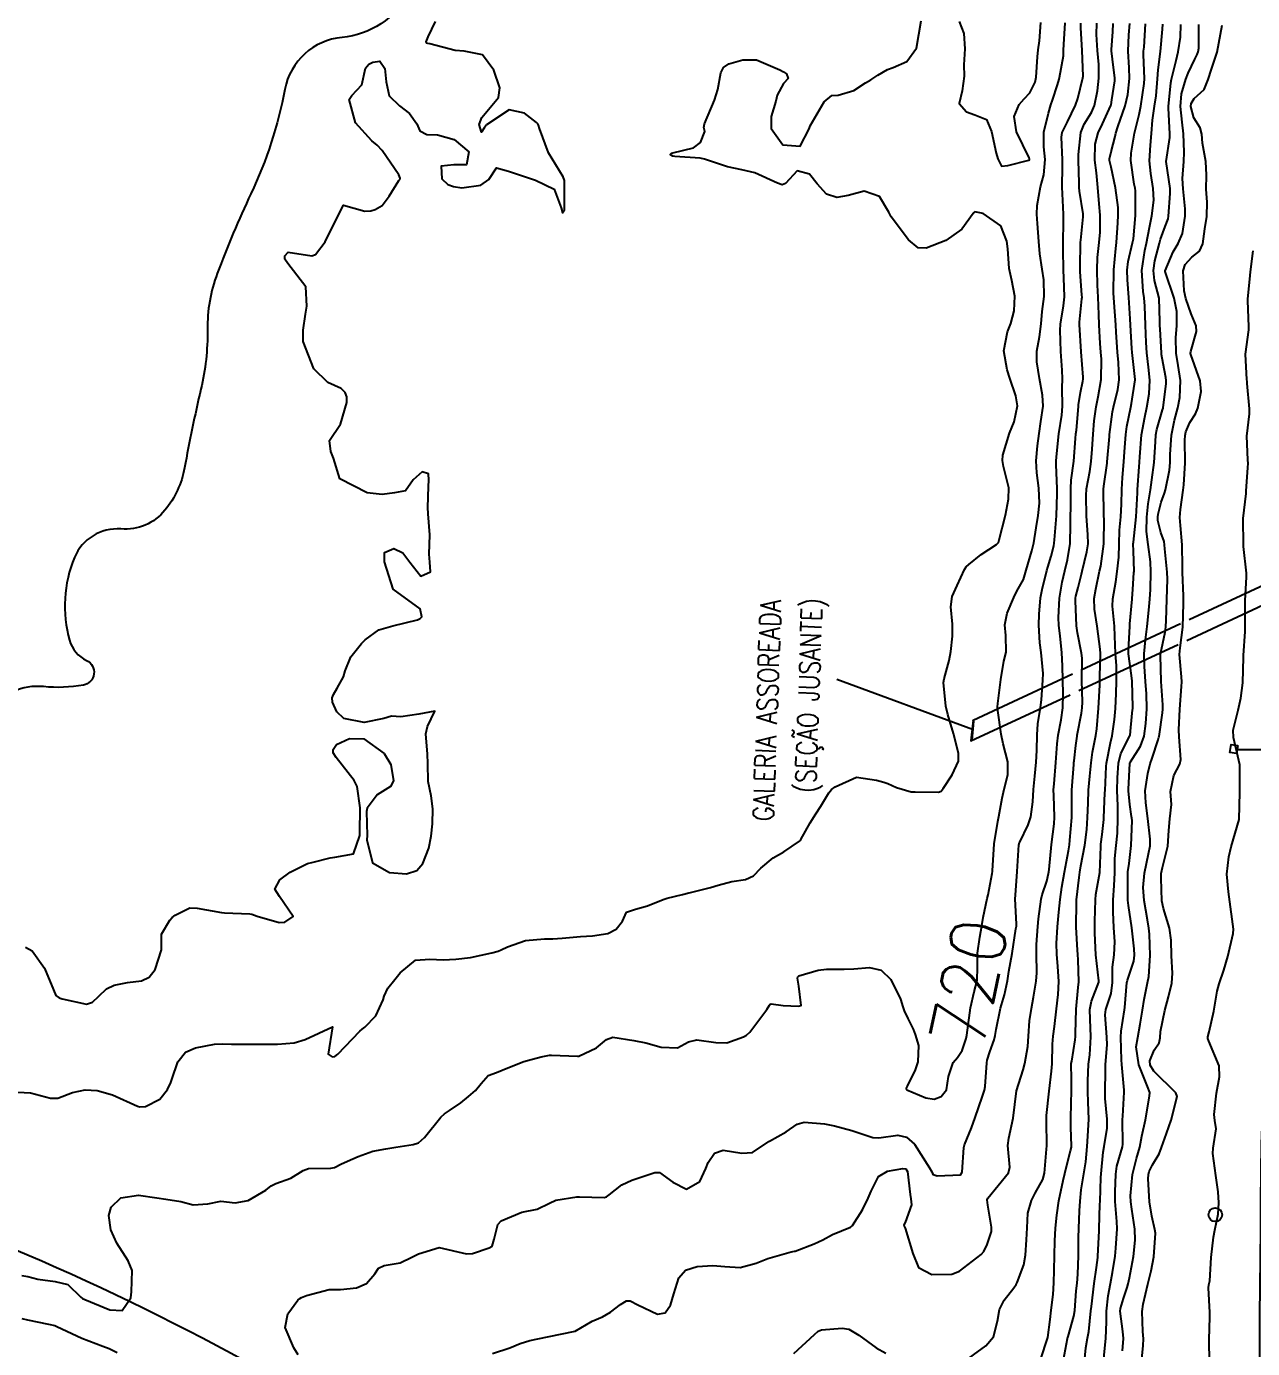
# Model space of a CAD drawing. Header units: metres. Extents: x 318500 to 325275, y 7408834 to 7428799.
# Drawn here: x 320134.5 to 320224.1, y 7413261.7 to 7413358.3 of the extents above; entities that cross this region are included whole.
import ezdxf
from ezdxf.enums import TextEntityAlignment as Align

# ---------------------------------------------------------------- set-up
doc = ezdxf.new("R2010")
doc.units = ezdxf.units.M
doc.header["$MEASUREMENT"] = 0
doc.linetypes.add('CONTINUO', pattern=[0])
doc.linetypes.add('TRACEJADO', pattern=[8.7, 8, -0.7])
for name, color, linetype in [('Cotas', 45, 'Continuous'), ('Curvas de Nivel 1m', 11, 'Continuous'), ('Curvas de Nivel 5m', 15, 'Continuous'), ('GALERIA', 45, 'Continuous'), ('Hidrografia', 140, 'Continuous'), ('Linha Férrea', 20, 'Continuous'), ('Postes', 20, 'Continuous'), ('Pórticos', 45, 'Continuous'), ('TEXTO', 45, 'Continuous'), ('Vias Secundárias', 230, 'Continuous')]:
    doc.layers.add(name, color=color, linetype=linetype)
doc.styles.add('ROMANS', font='romans', dxfattribs={"height": 0.2})
doc.styles.add('Style-STANDARD', font='STANDARD.shx')

msp = doc.modelspace()

# ---------------------------------------------------------------- linework, layer by layer
at = {"layer": 'Curvas de Nivel 1m', "flags": 128}
for points, elevation in [([(320133.882, 7413280.445), (320134.803, 7413280.401), (320136.281, 7413280.012), (320136.798, 7413279.992), (320137.872, 7413280.406), (320138.807, 7413280.617), (320139.686, 7413280.568), (320140.802, 7413280.254), (320142.62, 7413279.412), (320142.79, 7413279.361), (320143.216, 7413279.404), (320144.264, 7413279.922), (320144.809, 7413280.639), (320145.049, 7413281.144), (320145.137, 7413281.375), (320145.562, 7413282.647), (320146.137, 7413283.361), (320146.853, 7413283.686), (320148.241, 7413283.952), (320148.856, 7413283.963), (320149.48, 7413283.944), (320150.857, 7413283.955), (320151.522, 7413283.955), (320152.857, 7413283.952), (320154.068, 7413284.048), (320154.86, 7413284.299), (320156.87, 7413285.22), (320156.546, 7413283.225), (320156.847, 7413283.021), (320157.029, 7413283.035), (320157.255, 7413283.214), (320158.867, 7413284.892), (320159.024, 7413285.033), (320159.227, 7413285.186), (320160.041, 7413286.02), (320160.562, 7413287.173), (320160.637, 7413287.44), (320160.913, 7413288.04), (320161.408, 7413288.678), (320161.808, 7413289.157), (320162.939, 7413290.071), (320163.964, 7413290.148), (320164.94, 7413290.095), (320165.88, 7413290.161), (320166.942, 7413290.274), (320168.505, 7413290.619), (320168.955, 7413290.745), (320169.19, 7413290.823), (320169.634, 7413291.05), (320170.965, 7413291.523), (320172.339, 7413291.644), (320172.966, 7413291.645), (320173.646, 7413291.679), (320174.968, 7413291.812), (320175.851, 7413291.849), (320176.971, 7413292.023), (320177.581, 7413292.336), (320178.033, 7413292.939), (320178.345, 7413293.581), (320178.993, 7413293.799), (320179.867, 7413294.047), (320181.004, 7413294.518), (320181.3, 7413294.601), (320182.434, 7413294.879), (320182.89, 7413294.994), (320183.012, 7413295.025), (320184.479, 7413295.395), (320185.021, 7413295.564), (320186.024, 7413295.836), (320187.027, 7413295.98), (320187.603, 7413296.24), (320188.15, 7413296.803), (320189.048, 7413297.561), (320189.834, 7413298.001), (320190.964, 7413298.771), (320191.01, 7413298.822), (320191.062, 7413298.899), (320191.743, 7413300.097), (320192.163, 7413300.754), (320192.522, 7413301.326), (320193.113, 7413302.299), (320193.317, 7413302.537), (320193.566, 7413302.733), (320195.127, 7413303.434), (320196.589, 7413303.232), (320197.124, 7413303.072), (320197.421, 7413302.984), (320198.046, 7413302.676), (320199.116, 7413302.378), (320199.411, 7413302.361), (320201.116, 7413302.345), (320201.316, 7413302.429), (320201.474, 7413302.626), (320202.13, 7413303.62), (320202.572, 7413304.616), (320202.576, 7413305.189), (320202.224, 7413306.619), (320201.798, 7413308.017), (320201.658, 7413308.625), (320201.493, 7413310.352), (320201.526, 7413310.627), (320201.904, 7413311.96), (320202.035, 7413312.622), (320202.146, 7413313.742), (320202.149, 7413314.621), (320202.033, 7413315.882), (320202.116, 7413316.622), (320202.491, 7413317.44), (320203.031, 7413318.613), (320203.14, 7413318.805), (320203.335, 7413318.97), (320204.244, 7413319.699), (320205.358, 7413320.433), (320205.44, 7413320.497), (320205.494, 7413320.578), (320205.559, 7413320.775), (320206.014, 7413322.57), (320206.227, 7413323.739), (320206.251, 7413324.567), (320205.877, 7413326.13), (320205.794, 7413326.575), (320205.812, 7413326.943), (320206.31, 7413328.567), (320206.658, 7413329.376), (320206.904, 7413330.559), (320206.771, 7413331.29), (320206.336, 7413332.568), (320206.138, 7413333.183), (320205.903, 7413334.575), (320206.165, 7413335.967), (320206.414, 7413336.567), (320206.651, 7413337.497), (320206.686, 7413338.569), (320206.47, 7413339.713), (320206.286, 7413340.573), (320206.197, 7413342.019), (320206.123, 7413342.575), (320205.667, 7413343.707), (320204.376, 7413344.6), (320203.783, 7413344.71), (320203.68, 7413344.644), (320203.657, 7413344.61), (320202.835, 7413343.45), (320201.65, 7413342.64), (320200.219, 7413342.077), (320199.641, 7413342.088), (320198.931, 7413342.671), (320197.675, 7413344.356), (320197.502, 7413344.693), (320196.82, 7413345.832), (320195.695, 7413346.226), (320194.52, 7413345.904), (320193.69, 7413345.768), (320192.945, 7413346.004), (320192.264, 7413346.762), (320191.711, 7413347.478), (320190.793, 7413347.705), (320189.94, 7413346.796), (320189.699, 7413346.698), (320189.368, 7413346.803), (320187.711, 7413347.567), (320186.76, 7413347.788), (320185.717, 7413348.005), (320184.024, 7413348.577), (320183.726, 7413348.644), (320181.86, 7413348.766), (320181.728, 7413348.774), (320181.534, 7413348.903), (320181.627, 7413349.006), (320181.732, 7413349.038), (320183.231, 7413349.392), (320183.744, 7413349.786), (320184.054, 7413350.577), (320183.996, 7413350.876), (320184.028, 7413351.142), (320184.761, 7413352.865), (320185.002, 7413353.652), (320185.235, 7413354.859), (320185.417, 7413355.255), (320185.82, 7413355.521), (320186.837, 7413355.823), (320187.825, 7413355.818), (320189.533, 7413355.084), (320189.812, 7413354.936), (320190.017, 7413354.797), (320190.147, 7413354.453), (320189.799, 7413354.08), (320189.352, 7413353.239), (320189.234, 7413352.805), (320188.901, 7413351.677), (320188.904, 7413350.809), (320189.742, 7413349.604), (320191.014, 7413349.508), (320191.68, 7413350.771), (320191.762, 7413351), (320192.769, 7413352.755), (320193.326, 7413353.208), (320193.788, 7413353.248), (320194.933, 7413353.589), (320195.801, 7413354.136), (320196.169, 7413354.35), (320196.703, 7413354.707), (320197.397, 7413355.115), (320197.819, 7413355.259), (320198.807, 7413355.694), (320199.515, 7413356.665), (320199.86, 7413358.66)], 719), ([(320134.445, 7413291.018), (320134.943, 7413290.762), (320135.841, 7413289.501), (320136.491, 7413287.909), (320136.663, 7413287.492), (320136.898, 7413287.341), (320137.134, 7413287.249), (320138.891, 7413286.872), (320139.342, 7413287.004), (320139.812, 7413287.446), (320140.352, 7413287.995), (320140.913, 7413288.263), (320141.895, 7413288.441), (320142.918, 7413288.579), (320143.478, 7413288.846), (320143.923, 7413289.395), (320144.385, 7413290.829), (320144.387, 7413291.388), (320144.374, 7413291.974), (320144.974, 7413292.996), (320145.168, 7413293.186), (320145.384, 7413293.374), (320146.456, 7413293.89), (320146.988, 7413293.876), (320148.76, 7413293.555), (320148.983, 7413293.531), (320150.825, 7413293.46), (320150.982, 7413293.449), (320151.353, 7413293.294), (320152.973, 7413292.825), (320153.375, 7413292.865), (320153.984, 7413293.26), (320153.002, 7413294.721), (320152.646, 7413295.275), (320153.017, 7413295.953), (320153.771, 7413296.514), (320155.029, 7413297.127), (320155.444, 7413297.244), (320156.701, 7413297.559), (320157.036, 7413297.594), (320158.392, 7413297.848), (320158.86, 7413299.193), (320158.868, 7413299.387), (320158.892, 7413301.193), (320158.66, 7413302.751), (320158.449, 7413303.2), (320157.135, 7413304.881), (320156.916, 7413305.223), (320156.907, 7413305.46), (320157.149, 7413305.82), (320158.1, 7413306.262), (320159.156, 7413306.245), (320160.639, 7413305.175), (320161.128, 7413304.364), (320161.31, 7413303.167), (320161.106, 7413302.761), (320160.127, 7413302.153), (320159.392, 7413301.187), (320159.349, 7413300.924), (320159.409, 7413299.187), (320159.37, 7413298.872), (320159.787, 7413297.182), (320161.023, 7413296.479), (320162.26, 7413296.389), (320163.025, 7413296.632), (320163.457, 7413297.134), (320163.913, 7413298.262), (320164.074, 7413299.125), (320164.165, 7413300.032), (320164.204, 7413301.123), (320164.063, 7413302.089), (320163.864, 7413303.129), (320163.82, 7413304.439), (320163.813, 7413305.13), (320163.691, 7413306.604), (320163.804, 7413307.13), (320164.33, 7413308.271), (320163.179, 7413308.031), (320161.866, 7413307.848), (320161.177, 7413307.907), (320160.617, 7413307.735), (320159.173, 7413307.445), (320157.69, 7413307.727), (320157.18, 7413308.206), (320156.876, 7413308.914), (320156.848, 7413309.225), (320156.933, 7413309.485), (320157.201, 7413309.95), (320157.657, 7413310.77), (320157.795, 7413311.211), (320158.201, 7413312.24), (320158.979, 7413313.194), (320159.253, 7413313.468), (320160.244, 7413314.196), (320161.263, 7413314.504), (320163.063, 7413314.938), (320163.269, 7413315.029), (320163.382, 7413315.138), (320163.279, 7413315.741), (320161.3, 7413317.17), (320160.661, 7413319.177), (320160.66, 7413319.854), (320161.34, 7413320.128), (320161.997, 7413319.82), (320162.505, 7413319.152), (320163.315, 7413318.13), (320164.015, 7413318.434), (320163.981, 7413319.13), (320163.925, 7413319.72), (320163.963, 7413321.131), (320163.843, 7413322.663), (320163.816, 7413323.133), (320163.874, 7413324.662), (320163.897, 7413325.133), (320163.872, 7413325.59), (320163.416, 7413325.742), (320162.749, 7413325.15), (320162.205, 7413324.351), (320161.396, 7413324.21), (320160.485, 7413324.088), (320159.395, 7413324.206), (320157.41, 7413325.22), (320156.929, 7413326.732), (320156.734, 7413327.23), (320156.651, 7413328.022), (320157.46, 7413329.22), (320157.906, 7413330.791), (320157.921, 7413331.214), (320157.801, 7413331.523), (320157.496, 7413331.823), (320156.525, 7413332.26), (320155.51, 7413333.25), (320154.721, 7413335.258), (320154.726, 7413336.085), (320154.896, 7413337.257), (320154.998, 7413337.833), (320154.927, 7413339.257), (320153.615, 7413340.939), (320153.377, 7413341.274), (320153.388, 7413341.509), (320153.628, 7413341.782), (320155.361, 7413341.515), (320155.625, 7413341.599), (320156.34, 7413342.539), (320156.661, 7413343.235), (320157.67, 7413345.22), (320159.233, 7413344.764), (320159.666, 7413344.787), (320159.971, 7413344.883), (320160.482, 7413345.182), (320160.998, 7413345.859), (320161.698, 7413347.004), (320161.773, 7413347.094), (320161.815, 7413347.168), (320161.704, 7413347.42), (320160.491, 7413349.189), (320160.138, 7413349.597), (320159.737, 7413349.913), (320158.545, 7413351.212), (320158.072, 7413352.921), (320158.289, 7413353.215), (320159.011, 7413353.988), (320159.265, 7413355.205), (320159.511, 7413355.505), (320159.814, 7413355.639), (320160.334, 7413355.711), (320160.688, 7413355.187), (320160.778, 7413354.202), (320160.999, 7413353.182), (320161.769, 7413352.465), (320162.495, 7413351.893), (320163.024, 7413351.151), (320163.236, 7413350.631), (320163.748, 7413350.363), (320164.527, 7413350.354), (320165.743, 7413349.995), (320166.832, 7413349.103), (320166.659, 7413348.162), (320165.716, 7413348.151), (320164.79, 7413348.048), (320164.856, 7413347.123), (320165.298, 7413346.72), (320165.695, 7413346.576), (320166.322, 7413346.475), (320167.696, 7413346.679), (320168.274, 7413347.081), (320168.848, 7413347.938), (320169.71, 7413347.696), (320171.7, 7413347.04), (320173.043, 7413346.366), (320173.57, 7413345.011), (320173.674, 7413344.642), (320173.811, 7413344.875), (320173.821, 7413345.008), (320173.816, 7413345.143), (320173.814, 7413347.008), (320173.704, 7413347.283), (320172.629, 7413349.027), (320171.983, 7413350.81), (320171.916, 7413351.038), (320171.862, 7413351.139), (320171.762, 7413351.248), (320170.884, 7413351.933), (320169.771, 7413352.178), (320168.103, 7413351.085), (320167.969, 7413350.874), (320167.752, 7413350.528), (320167.578, 7413351.093), (320167.765, 7413351.601), (320168.989, 7413353.072), (320169.097, 7413353.764), (320168.648, 7413355.077), (320167.826, 7413356.181), (320166.491, 7413356.449), (320165.831, 7413356.496), (320163.978, 7413356.999), (320163.838, 7413357.015), (320163.728, 7413357.031), (320163.705, 7413357.142), (320163.844, 7413357.505), (320164.376, 7413358.614)], 718), ([(320154.37, 7413261.252), (320154.046, 7413261.767), (320153.408, 7413263.262), (320153.595, 7413264.26), (320154.335, 7413265.253), (320154.485, 7413265.377), (320154.612, 7413265.445), (320154.974, 7413265.605), (320156.618, 7413266.021), (320157.444, 7413266.034), (320158.62, 7413266.152), (320159.34, 7413266.466), (320159.958, 7413267.177), (320160.222, 7413267.589), (320160.639, 7413267.777), (320161.819, 7413267.976), (320162.649, 7413268.384), (320163.14, 7413268.646), (320164.66, 7413269.11), (320166.653, 7413268.628), (320167.08, 7413268.657), (320168.318, 7413269.065), (320168.517, 7413269.207), (320168.67, 7413269.711), (320168.951, 7413270.791), (320169.185, 7413271.053), (320170.7, 7413271.672), (320171.82, 7413271.902), (320172.71, 7413272.329), (320173.167, 7413272.55), (320174.717, 7413272.788), (320174.898, 7413272.797), (320176.717, 7413272.752), (320176.877, 7413272.789), (320177.063, 7413272.947), (320177.996, 7413273.669), (320178.731, 7413274.008), (320180.418, 7413274.586), (320180.737, 7413274.583), (320181.722, 7413273.877), (320182.725, 7413273.365), (320183.684, 7413273.907), (320184.125, 7413274.856), (320184.298, 7413275.303), (320184.757, 7413275.993), (320185.392, 7413276.209), (320186.758, 7413275.991), (320187.534, 7413276.032), (320188.657, 7413276.792), (320188.719, 7413276.842), (320188.771, 7413276.873), (320190.007, 7413277.552), (320190.79, 7413278.102), (320191.301, 7413278.254), (320192.791, 7413278.13), (320193.534, 7413277.983), (320194.784, 7413277.646), (320196.334, 7413277.137), (320196.776, 7413277.1), (320198.154, 7413277.295), (320198.777, 7413277.147), (320199.381, 7413276.651), (320200.469, 7413274.909), (320200.632, 7413274.632), (320200.664, 7413274.556), (320200.738, 7413274.427), (320201.037, 7413274.327), (320202.738, 7413274.395), (320202.859, 7413274.608), (320202.97, 7413276.404), (320203.015, 7413276.606), (320203.543, 7413277.844), (320203.803, 7413278.595), (320204.31, 7413280.082), (320204.489, 7413280.585), (320204.542, 7413280.867), (320204.641, 7413282.583), (320204.668, 7413282.768), (320204.862, 7413283.379), (320205.192, 7413284.259), (320205.272, 7413284.574), (320205.332, 7413285.021), (320205.645, 7413286.569), (320205.942, 7413287.537), (320206.161, 7413288.562), (320206.257, 7413289.243), (320206.512, 7413290.557), (320206.782, 7413292.357), (320206.814, 7413292.552), (320206.821, 7413292.714), (320206.733, 7413294.554), (320206.738, 7413294.83), (320206.878, 7413296.552), (320206.999, 7413298.491), (320207.005, 7413298.551), (320207.015, 7413298.596), (320207.062, 7413298.701), (320207.666, 7413299.959), (320207.855, 7413300.542), (320208.003, 7413301.645), (320208.057, 7413302.541), (320208.158, 7413303.511), (320208.263, 7413304.539), (320208.3, 7413305.391), (320208.325, 7413306.538), (320208.385, 7413307.335), (320208.584, 7413308.536), (320208.653, 7413309.088), (320208.746, 7413310.535), (320208.755, 7413311.006), (320208.623, 7413312.536), (320208.535, 7413313.263), (320208.448, 7413314.538), (320208.478, 7413315.348), (320208.584, 7413316.537), (320208.689, 7413317.156), (320209.034, 7413318.533), (320209.1, 7413318.766), (320209.346, 7413319.59), (320209.55, 7413320.334), (320209.579, 7413320.527), (320209.6, 7413320.764), (320209.743, 7413322.525), (320209.798, 7413324.13), (320209.788, 7413324.524), (320209.713, 7413326.249), (320209.721, 7413326.526), (320209.751, 7413326.833), (320209.913, 7413328.523), (320210.133, 7413329.868), (320210.179, 7413330.52), (320210.161, 7413331.869), (320210.175, 7413332.52), (320210.161, 7413333.155), (320210.062, 7413334.522), (320210.011, 7413336.076), (320210.039, 7413336.523), (320210.255, 7413337.855), (320210.316, 7413338.519), (320210.305, 7413339.218), (320210.257, 7413340.52), (320210.229, 7413341.933), (320210.229, 7413342.521), (320210.257, 7413343.935), (320210.26, 7413344.521), (320210.227, 7413345.063), (320210.155, 7413346.523), (320210.19, 7413348.056), (320210.186, 7413348.523), (320210.095, 7413350.185), (320210.163, 7413350.524), (320210.543, 7413351.294), (320211.132, 7413352.51), (320211.297, 7413352.998), (320211.673, 7413354.502), (320211.683, 7413354.631), (320211.618, 7413356.503), (320211.508, 7413358.157), (320211.51, 7413358.505)], 721), ([(320168.554, 7413261.349), (320169.817, 7413261.785), (320170.566, 7413262.085), (320171.283, 7413262.312), (320172.576, 7413262.566), (320174.58, 7413262.98), (320175.835, 7413263.717), (320176.596, 7413264.046), (320177.173, 7413264.373), (320177.889, 7413264.937), (320178.331, 7413265.217), (320178.614, 7413265.208), (320179.16, 7413264.922), (320180.6, 7413264.233), (320181.161, 7413264.333), (320181.541, 7413264.886), (320181.787, 7413265.718), (320182.156, 7413266.877), (320182.646, 7413267.455), (320183.503, 7413267.716), (320184.649, 7413267.779), (320185.53, 7413267.718), (320186.648, 7413267.632), (320187.798, 7413267.95), (320188.655, 7413268.296), (320190.368, 7413268.773), (320190.603, 7413268.828), (320190.661, 7413268.843), (320192.049, 7413269.369), (320192.674, 7413269.668), (320193.371, 7413270.038), (320194.688, 7413270.573), (320194.774, 7413270.624), (320194.848, 7413270.708), (320195.564, 7413271.845), (320195.982, 7413272.697), (320196.2, 7413273.22), (320196.736, 7413274.294), (320197.401, 7413274.68), (320198.528, 7413274.878), (320198.743, 7413274.836), (320198.851, 7413274.658), (320199.043, 7413272.975), (320199.102, 7413272.654), (320199.157, 7413272.209), (320198.694, 7413270.92), (320198.599, 7413270.754), (320198.624, 7413270.661), (320198.688, 7413270.51), (320199.247, 7413268.651), (320199.654, 7413267.649), (320200.645, 7413267.117), (320202.108, 7413267.153), (320202.648, 7413267.367), (320204.24, 7413268.586), (320204.432, 7413268.814), (320204.671, 7413269.307), (320204.99, 7413270.271), (320205.004, 7413270.575), (320204.714, 7413272.197), (320204.679, 7413272.581), (320204.721, 7413272.704), (320206.223, 7413274.558), (320206.332, 7413274.971), (320206.192, 7413276.559), (320206.248, 7413277.088), (320206.564, 7413278.554), (320206.82, 7413280.55), (320207.312, 7413282.077), (320207.431, 7413282.544), (320207.637, 7413283.774), (320207.69, 7413284.542), (320207.774, 7413285.658), (320207.911, 7413286.54), (320208.066, 7413287.386), (320208.263, 7413288.537), (320208.31, 7413289.166), (320208.273, 7413290.537), (320208.285, 7413291.218), (320208.389, 7413292.536), (320208.433, 7413293.091), (320208.628, 7413294.534), (320208.703, 7413294.845), (320209.03, 7413295.849), (320209.163, 7413296.403), (320209.186, 7413296.528), (320209.208, 7413296.694), (320209.379, 7413298.525), (320209.568, 7413300.037), (320209.596, 7413300.522), (320209.536, 7413302.102), (320209.531, 7413302.524), (320209.563, 7413302.962), (320209.694, 7413304.522), (320209.794, 7413305.887), (320209.867, 7413306.52), (320210.071, 7413307.632), (320210.194, 7413308.515), (320210.232, 7413309.537), (320210.214, 7413310.515), (320210.182, 7413311.57), (320210.138, 7413312.517), (320210.018, 7413313.77), (320209.912, 7413314.521), (320209.876, 7413315.111), (320209.957, 7413316.52), (320210.147, 7413317.688), (320210.346, 7413318.515), (320210.547, 7413319.307), (320210.735, 7413320.509), (320210.755, 7413321.89), (320210.767, 7413322.509), (320210.788, 7413323.11), (320210.778, 7413324.509), (320210.808, 7413325.121), (320210.998, 7413326.507), (320211.133, 7413328.182), (320211.162, 7413328.504), (320211.194, 7413328.774), (320211.342, 7413330.502), (320211.356, 7413330.639), (320211.505, 7413331.533), (320211.657, 7413332.358), (320211.678, 7413332.498), (320211.679, 7413332.656), (320211.54, 7413334.5), (320211.408, 7413336.502), (320211.415, 7413336.66), (320211.598, 7413338.366), (320211.611, 7413338.489), (320211.601, 7413338.63), (320211.469, 7413340.353), (320211.464, 7413340.502), (320211.461, 7413340.664), (320211.497, 7413342.502), (320211.506, 7413342.648), (320211.678, 7413344.361), (320211.691, 7413344.489), (320211.681, 7413344.569), (320211.421, 7413346.228), (320211.4, 7413346.504), (320211.398, 7413346.812), (320211.343, 7413348.506), (320211.338, 7413348.904), (320211.509, 7413350.504), (320211.766, 7413351.113), (320212.294, 7413351.976), (320212.505, 7413352.493), (320212.726, 7413353.561), (320212.834, 7413354.49), (320212.829, 7413355.486), (320212.741, 7413356.491), (320212.67, 7413357.673), (320212.696, 7413358.492)], 722), ([(320202.644, 7413358.628), (320202.982, 7413357.754), (320203.036, 7413356.622), (320202.983, 7413355.462), (320203.008, 7413354.622), (320202.852, 7413353.566), (320202.64, 7413352.627), (320203.179, 7413352.024), (320203.772, 7413351.802), (320204.636, 7413351.464), (320204.982, 7413350.592), (320205.322, 7413349.001), (320205.452, 7413348.584), (320205.722, 7413348.063), (320206.186, 7413348.113), (320207.729, 7413348.486), (320207.761, 7413348.528), (320207.76, 7413348.56), (320207.732, 7413348.671), (320206.812, 7413350.569), (320206.652, 7413351.69), (320207.003, 7413352.568), (320207.386, 7413352.964), (320207.793, 7413353.414), (320208.18, 7413354.179), (320208.259, 7413354.553), (320208.346, 7413356.038), (320208.412, 7413356.551), (320208.506, 7413357.21), (320208.602, 7413358.549)], 719), ([(320202.784, 7413260.607), (320204.573, 7413261.929), (320205.147, 7413262.571), (320205.443, 7413263.722), (320205.585, 7413264.565), (320205.929, 7413265.251), (320206.634, 7413266.154), (320206.792, 7413266.394), (320206.871, 7413266.548), (320207.366, 7413267.829), (320207.488, 7413268.542), (320207.558, 7413269.66), (320207.591, 7413270.541), (320207.651, 7413271.595), (320207.905, 7413272.538), (320208.191, 7413273.07), (320208.735, 7413274.07), (320208.853, 7413274.528), (320209.017, 7413276.275), (320209.027, 7413276.526), (320209.002, 7413278.322), (320209, 7413278.527), (320209.006, 7413278.731), (320209.204, 7413280.524), (320209.385, 7413281.978), (320209.415, 7413282.522), (320209.454, 7413283.939), (320209.505, 7413284.521), (320209.592, 7413285.225), (320209.748, 7413286.517), (320209.867, 7413287.565), (320209.902, 7413288.515), (320209.846, 7413289.618), (320209.761, 7413290.518), (320209.734, 7413291.285), (320209.809, 7413292.518), (320209.915, 7413293.597), (320210.015, 7413294.515), (320210.133, 7413295.403), (320210.313, 7413296.511), (320210.609, 7413298.06), (320210.684, 7413298.506), (320210.717, 7413298.854), (320210.85, 7413300.504), (320210.857, 7413300.74), (320210.861, 7413302.504), (320210.996, 7413304.36), (320211.01, 7413304.502), (320211.02, 7413304.623), (320211.159, 7413305.759), (320211.239, 7413306.429), (320211.253, 7413306.499), (320211.573, 7413308.116), (320211.616, 7413308.494), (320211.628, 7413308.918), (320211.599, 7413310.494), (320211.607, 7413312.132), (320211.578, 7413312.495), (320211.272, 7413313.969), (320211.193, 7413314.501), (320211.118, 7413316.322), (320211.124, 7413316.503), (320211.152, 7413316.653), (320211.312, 7413317.301), (320211.558, 7413318.265), (320211.614, 7413318.496), (320211.95, 7413319.892), (320212.041, 7413320.49), (320212.035, 7413321.158), (320211.94, 7413322.492), (320211.897, 7413323.998), (320211.937, 7413324.492), (320212.166, 7413325.752), (320212.278, 7413326.487), (320212.348, 7413327.385), (320212.408, 7413328.486), (320212.491, 7413329.468), (320212.626, 7413330.483), (320212.772, 7413331.209), (320213.002, 7413332.478), (320213.019, 7413333.961), (320212.979, 7413334.478), (320212.927, 7413335.102), (320212.85, 7413336.481), (320212.838, 7413337.224), (320212.783, 7413338.488), (320212.729, 7413339.368), (320212.704, 7413340.489), (320212.739, 7413341.384), (320212.856, 7413342.488), (320212.92, 7413343.228), (320212.93, 7413344.487), (320212.865, 7413345.311), (320212.759, 7413346.489), (320212.65, 7413347.557), (320212.551, 7413348.492), (320212.566, 7413349.673), (320212.784, 7413350.49), (320213.099, 7413351.155), (320213.715, 7413352.481), (320213.729, 7413352.532), (320213.786, 7413352.905), (320213.993, 7413354.291), (320213.996, 7413354.477), (320213.831, 7413355.859), (320213.75, 7413356.481), (320213.748, 7413356.574), (320213.854, 7413357.858), (320213.886, 7413358.48)], 723), ([(320208.564, 7413260.896), (320209.102, 7413262.522), (320209.276, 7413263.844), (320209.346, 7413264.519), (320209.486, 7413265.658), (320209.537, 7413266.517), (320209.567, 7413267.435), (320209.589, 7413268.516), (320209.608, 7413269.584), (320209.66, 7413270.515), (320209.764, 7413271.455), (320209.917, 7413272.512), (320210.226, 7413273.998), (320210.345, 7413274.506), (320210.42, 7413274.83), (320210.765, 7413276.156), (320210.831, 7413276.437), (320210.834, 7413276.499), (320210.791, 7413277.886), (320210.781, 7413278.5), (320210.812, 7413279.667), (320210.834, 7413280.5), (320210.834, 7413281.4), (320210.821, 7413282.5), (320210.823, 7413282.528), (320210.853, 7413282.706), (320211.1, 7413284.274), (320211.117, 7413284.496), (320211.118, 7413284.732), (320211.18, 7413286.496), (320211.326, 7413288.092), (320211.361, 7413288.494), (320211.333, 7413290.116), (320211.301, 7413290.495), (320211.275, 7413290.808), (320211.17, 7413292.497), (320211.194, 7413294.311), (320211.209, 7413294.497), (320211.401, 7413296.128), (320211.445, 7413296.494), (320211.516, 7413296.964), (320211.799, 7413298.489), (320211.955, 7413299.609), (320212.012, 7413300.486), (320212.043, 7413301.549), (320212.081, 7413302.486), (320212.172, 7413303.526), (320212.267, 7413304.483), (320212.377, 7413305.256), (320212.612, 7413306.478), (320212.687, 7413306.967), (320212.813, 7413308.476), (320212.901, 7413310.159), (320212.909, 7413310.475), (320212.911, 7413310.789), (320212.95, 7413312.475), (320212.933, 7413312.797), (320212.716, 7413314.478), (320212.519, 7413315.708), (320212.503, 7413316.482), (320212.616, 7413317.175), (320212.89, 7413318.477), (320212.967, 7413318.844), (320213.193, 7413320.472), (320213.212, 7413322.307), (320213.204, 7413322.473), (320213.197, 7413322.658), (320213.183, 7413324.473), (320213.199, 7413324.687), (320213.439, 7413326.375), (320213.45, 7413326.46), (320213.601, 7413328.326), (320213.615, 7413328.468), (320213.835, 7413330.116), (320213.904, 7413330.466), (320214.221, 7413331.751), (320214.308, 7413332.462), (320214.264, 7413333.731), (320214.206, 7413334.463), (320214.1, 7413335.927), (320214.067, 7413336.465), (320213.958, 7413338.111), (320213.929, 7413338.475), (320213.914, 7413338.786), (320213.922, 7413340.475), (320214.068, 7413342.049), (320214.115, 7413342.473), (320214.221, 7413343.923), (320214.252, 7413344.471), (320214.242, 7413345.028), (320214.057, 7413346.475), (320213.723, 7413347.995), (320213.618, 7413348.481), (320213.62, 7413348.592), (320213.739, 7413349.11), (320214.016, 7413350.216), (320214.078, 7413350.475), (320214.219, 7413350.927), (320214.764, 7413352.465), (320214.962, 7413353.293), (320215.071, 7413354.461), (320215.039, 7413355.244), (320214.973, 7413356.463), (320215.035, 7413357.645), (320215.097, 7413358.461)], 724), ([(320211.75, 7413260.482), (320211.872, 7413261.779), (320212, 7413262.479), (320212.09, 7413262.975), (320212.255, 7413264.475), (320212.288, 7413264.802), (320212.5, 7413266.472), (320212.652, 7413267.628), (320212.747, 7413268.381), (320212.759, 7413268.469), (320212.85, 7413270.306), (320212.858, 7413270.468), (320212.915, 7413272.27), (320212.92, 7413272.468), (320212.987, 7413274.218), (320213.001, 7413274.467), (320213.16, 7413276.07), (320213.222, 7413276.465), (320213.439, 7413277.815), (320213.442, 7413278.464), (320213.299, 7413279.982), (320213.285, 7413280.465), (320213.309, 7413281.999), (320213.326, 7413282.465), (320213.43, 7413283.906), (320213.422, 7413284.465), (320213.284, 7413286.078), (320213.336, 7413286.466), (320213.738, 7413287.642), (320213.826, 7413288.461), (320213.84, 7413289.568), (320213.952, 7413290.46), (320214.007, 7413291.422), (320213.939, 7413292.46), (320213.875, 7413293.583), (320213.871, 7413294.461), (320213.949, 7413295.538), (320213.989, 7413296.461), (320214.011, 7413297.5), (320214.102, 7413298.46), (320214.184, 7413299.349), (320214.222, 7413300.459), (320214.213, 7413301.349), (320214.175, 7413302.459), (320214.186, 7413303.403), (320214.261, 7413304.459), (320214.435, 7413305.173), (320215.105, 7413306.451), (320215.125, 7413306.497), (320215.179, 7413307.069), (320215.298, 7413308.349), (320215.304, 7413308.448), (320215.304, 7413308.552), (320215.266, 7413310.449), (320215.226, 7413310.868), (320215.004, 7413312.452), (320214.993, 7413312.714), (320215.084, 7413314.452), (320215.098, 7413314.636), (320215.257, 7413316.45), (320215.264, 7413316.487), (320215.31, 7413317.147), (320215.399, 7413318.379), (320215.401, 7413318.449), (320215.353, 7413319.978), (320215.34, 7413320.45), (320215.341, 7413320.469), (320215.361, 7413320.596), (320215.558, 7413322.447), (320215.647, 7413324.206), (320215.658, 7413324.446), (320215.767, 7413326.113), (320215.794, 7413326.445), (320215.823, 7413326.824), (320215.96, 7413328.442), (320216.184, 7413329.735), (320216.337, 7413330.437), (320216.508, 7413331.432), (320216.558, 7413332.434), (320216.47, 7413333.377), (320216.341, 7413334.438), (320216.292, 7413335.18), (320216.232, 7413336.44), (320216.195, 7413337.836), (320216.153, 7413338.442), (320216.071, 7413338.909), (320215.982, 7413340.445), (320216.194, 7413341.89), (320216.306, 7413342.44), (320216.527, 7413343.577), (320216.705, 7413344.435), (320216.838, 7413345.579), (320216.796, 7413346.434), (320216.628, 7413347.525), (320216.53, 7413348.438), (320216.601, 7413349.584), (320216.685, 7413350.436), (320216.757, 7413351.423), (320216.904, 7413352.433), (320217.022, 7413353.201), (320217.115, 7413354.43), (320217.163, 7413355.086), (320217.324, 7413356.428), (320217.487, 7413358.057), (320217.506, 7413358.425)], 726), ([(320213.149, 7413260.464), (320213.277, 7413261.759), (320213.345, 7413262.462), (320213.4, 7413263.66), (320213.4, 7413264.462), (320213.506, 7413265.582), (320213.683, 7413266.46), (320213.835, 7413267.271), (320214.015, 7413268.456), (320214.075, 7413269.049), (320214.163, 7413270.455), (320214.152, 7413271.002), (320214.03, 7413272.457), (320214.014, 7413273.171), (320214.07, 7413274.457), (320214.155, 7413275.05), (320214.559, 7413276.452), (320214.587, 7413276.638), (320214.572, 7413278.452), (320214.577, 7413278.678), (320214.68, 7413280.451), (320214.675, 7413280.599), (320214.512, 7413282.453), (320214.499, 7413282.81), (320214.444, 7413284.454), (320214.452, 7413284.886), (320214.699, 7413286.452), (320214.726, 7413286.629), (320214.883, 7413288.45), (320214.891, 7413288.49), (320214.933, 7413288.631), (320215.386, 7413290.011), (320215.445, 7413290.443), (320215.42, 7413290.899), (320215.235, 7413292.446), (320215.004, 7413294.07), (320214.958, 7413294.451), (320214.956, 7413294.506), (320214.952, 7413296.451), (320214.956, 7413296.535), (320215.047, 7413297.143), (320215.204, 7413298.448), (320215.257, 7413300.278), (320215.241, 7413300.448), (320215.226, 7413300.582), (320215.105, 7413301.443), (320215.001, 7413302.451), (320214.998, 7413302.575), (320215.093, 7413304.45), (320215.1, 7413304.491), (320215.142, 7413304.561), (320215.886, 7413305.712), (320216.132, 7413306.436), (320216.261, 7413307.357), (320216.329, 7413308.433), (320216.314, 7413309.537), (320216.252, 7413310.435), (320216.159, 7413311.513), (320216.143, 7413312.437), (320216.239, 7413313.461), (320216.37, 7413314.434), (320216.487, 7413315.627), (320216.546, 7413316.431), (320216.595, 7413317.147), (320216.63, 7413318.431), (320216.602, 7413319.171), (320216.424, 7413320.434), (320216.322, 7413321.388), (320216.342, 7413322.436), (320216.44, 7413323.389), (320216.599, 7413324.432), (320216.71, 7413325.141), (320216.869, 7413326.429), (320216.959, 7413327.931), (320216.996, 7413328.427), (320217.071, 7413328.821), (320217.488, 7413330.269), (320217.523, 7413330.386), (320217.529, 7413330.419), (320217.741, 7413332.193), (320217.75, 7413332.417), (320217.724, 7413332.619), (320217.532, 7413333.635), (320217.409, 7413334.293), (320217.397, 7413334.422), (320217.305, 7413336.162), (320217.295, 7413336.424), (320217.295, 7413336.703), (320217.23, 7413338.426), (320216.9, 7413339.718), (320216.813, 7413340.432), (320216.923, 7413341.138), (320217.259, 7413342.426), (320217.344, 7413342.736), (320217.669, 7413343.658), (320217.885, 7413344.209), (320217.932, 7413344.417), (320218.045, 7413346.068), (320218.03, 7413346.417), (320217.742, 7413348.408), (320218.02, 7413350.154), (320218.027, 7413350.417), (320217.911, 7413352.287), (320217.912, 7413352.419), (320218.083, 7413354.14), (320218.13, 7413354.417), (320218.471, 7413355.773), (320218.63, 7413356.412), (320218.785, 7413357.477), (320218.815, 7413358.41)], 727), ([(320214.571, 7413261.565), (320214.632, 7413262.449), (320214.588, 7413262.977), (320214.398, 7413264.452), (320214.408, 7413264.657), (320214.624, 7413265.369), (320214.908, 7413266.174), (320214.983, 7413266.445), (320215.077, 7413266.876), (320215.366, 7413268.439), (320215.485, 7413269.631), (320215.461, 7413270.438), (320215.25, 7413271.904), (320215.164, 7413272.443), (320215.145, 7413272.865), (320215.284, 7413274.442), (320215.587, 7413275.609), (320215.819, 7413276.434), (320215.982, 7413277.232), (320216.247, 7413278.428), (320216.539, 7413280.146), (320216.547, 7413280.424), (320216.398, 7413280.855), (320215.742, 7413282.437), (320215.563, 7413283.746), (320215.671, 7413284.438), (320215.861, 7413285.406), (320216.016, 7413286.433), (320216.138, 7413287.205), (320216.398, 7413288.428), (320216.477, 7413288.887), (320216.572, 7413290.426), (320216.531, 7413291.982), (320216.492, 7413292.427), (320216.384, 7413293.034), (320216.142, 7413294.433), (320216.073, 7413295.386), (320216.162, 7413296.433), (320216.468, 7413297.842), (320216.573, 7413298.427), (320216.577, 7413298.918), (320216.419, 7413300.43), (320216.253, 7413301.578), (320216.226, 7413302.433), (320216.41, 7413303.708), (320216.593, 7413304.428), (320216.732, 7413304.84), (320217.166, 7413306.17), (320217.225, 7413306.363), (320217.238, 7413306.419), (320217.483, 7413308.129), (320217.508, 7413308.415), (320217.51, 7413308.723), (320217.388, 7413310.417), (320217.336, 7413312.331), (320217.345, 7413312.419), (320217.668, 7413314.021), (320217.724, 7413314.413), (320217.747, 7413314.875), (320217.805, 7413316.412), (320217.845, 7413317.889), (320217.821, 7413318.413), (320217.646, 7413320.126), (320217.629, 7413320.416), (320217.592, 7413320.647), (320217.369, 7413321.298), (320217.138, 7413322.184), (320217.129, 7413322.424), (320217.161, 7413322.646), (320217.396, 7413323.514), (320217.636, 7413324.187), (320217.696, 7413324.416), (320217.988, 7413325.855), (320218.044, 7413326.411), (320218.047, 7413327.012), (320218.127, 7413328.41), (320218.367, 7413329.516), (320218.599, 7413330.403), (320218.741, 7413331.162), (320218.793, 7413332.401), (320218.636, 7413333.509), (320218.489, 7413334.406), (320218.45, 7413335.513), (320218.534, 7413336.41), (320218.54, 7413337.456), (320218.325, 7413338.413), (320217.671, 7413340.368), (320217.666, 7413340.42), (320218.263, 7413341.792), (320218.619, 7413342.41), (320218.931, 7413343.137), (320219.134, 7413344.405), (320219.142, 7413344.949), (320219.003, 7413346.407), (320218.954, 7413347.165), (320219.037, 7413348.407), (320219.072, 7413349.075), (320219.005, 7413350.408), (320218.906, 7413351.271), (320218.788, 7413352.41), (320218.866, 7413353.337), (320219.197, 7413354.406), (320219.365, 7413354.856), (320219.832, 7413355.875), (320220.013, 7413356.221), (320220.08, 7413356.396), (320220.124, 7413356.677), (320220.141, 7413358.396)], 728), ([(320215.934, 7413260.429), (320216.081, 7413261.934), (320216.086, 7413262.427), (320216.043, 7413262.974), (320215.994, 7413264.429), (320216.079, 7413264.967), (320216.418, 7413266.423), (320216.65, 7413267.396), (320216.854, 7413268.417), (320216.965, 7413270.137), (320216.932, 7413270.416), (320216.705, 7413271.387), (320216.534, 7413272.423), (320216.428, 7413274.116), (320216.45, 7413274.424), (320216.512, 7413274.655), (320216.751, 7413275.127), (320217.239, 7413275.937), (320217.417, 7413276.41), (320217.764, 7413277.427), (320218.124, 7413278.4), (320218.557, 7413280.134), (320218.45, 7413280.396), (320216.843, 7413281.986), (320216.58, 7413282.424), (320216.551, 7413282.728), (320216.866, 7413283.498), (320217.24, 7413284.049), (320217.302, 7413284.414), (320217.337, 7413284.866), (320217.655, 7413286.409), (320217.915, 7413287.405), (320218.159, 7413288.402), (320218.212, 7413289.13), (320218.15, 7413290.402), (320218.107, 7413291.538), (320217.982, 7413292.405), (320217.551, 7413293.863), (320217.434, 7413294.414), (320217.388, 7413296.062), (320217.394, 7413296.415), (320217.483, 7413296.852), (320217.867, 7413298.408), (320217.936, 7413299.548), (320218.01, 7413300.406), (320218.143, 7413301.441), (320218.074, 7413302.406), (320218.299, 7413303.57), (320218.754, 7413304.396), (320218.816, 7413304.724), (320218.693, 7413306.397), (320218.678, 7413306.897), (320218.749, 7413308.397), (320218.881, 7413310.059), (320218.89, 7413310.395), (320218.86, 7413310.761), (320218.729, 7413312.398), (320218.761, 7413312.894), (320218.959, 7413314.395), (320219.015, 7413316.112), (320219.021, 7413316.394), (320219.021, 7413316.678), (320218.947, 7413318.396), (320218.931, 7413318.801), (320218.908, 7413320.397), (320218.79, 7413321.815), (320218.741, 7413322.4), (320218.802, 7413322.985), (320218.988, 7413324.396), (320219.029, 7413324.783), (320219.146, 7413326.394), (320219.116, 7413328.055), (320219.132, 7413328.395), (320219.19, 7413328.668), (320219.474, 7413329.33), (320219.896, 7413329.974), (320220.064, 7413330.384), (320220.297, 7413331.593), (320220.226, 7413332.383), (320219.539, 7413334.316), (320219.523, 7413334.373), (320219.519, 7413334.39), (320219.52, 7413334.411), (320219.542, 7413334.516), (320219.968, 7413335.99), (320219.943, 7413336.394), (320219.583, 7413337.283), (320219.191, 7413338.404), (320219.064, 7413338.946), (320218.989, 7413340.406), (320219.145, 7413340.887), (320219.635, 7413341.406), (320220.195, 7413341.839), (320220.423, 7413342.388), (320220.578, 7413343.475), (320220.713, 7413344.384), (320220.743, 7413345.437), (320220.674, 7413346.385), (320220.696, 7413347.405), (320220.643, 7413348.386), (320220.411, 7413349.729), (320220.344, 7413350.391), (320220.226, 7413350.854), (320219.772, 7413351.58), (320219.549, 7413352.402), (320219.564, 7413352.622), (320219.789, 7413353.004), (320220.531, 7413353.657), (320220.809, 7413354.385), (320221.067, 7413355.136), (320221.479, 7413356.375), (320221.84, 7413358.35)], 729), ([(320134.175, 7413263.927), (320134.585, 7413263.817), (320136.114, 7413263.495), (320136.579, 7413263.395), (320136.727, 7413263.338), (320138.565, 7413262.476), (320140.091, 7413261.903), (320140.554, 7413261.73), (320141.129, 7413261.424)], 721), ([(320190.566, 7413261.356), (320192.076, 7413262.748), (320192.341, 7413262.986), (320192.585, 7413263.086), (320194.096, 7413263.209), (320194.586, 7413263.142), (320195.307, 7413262.703), (320196.571, 7413261.772), (320197.269, 7413261.381)], 723)]:
    msp.add_lwpolyline(points, dxfattribs=dict(at, elevation=elevation))
at = {"layer": 'Curvas de Nivel 5m', "flags": 128}
for points, elevation in [([(320134.174, 7413267.065), (320134.625, 7413266.971), (320135.343, 7413266.783), (320136.621, 7413266.622), (320137.531, 7413266.388), (320138.476, 7413265.462), (320138.609, 7413265.365), (320138.773, 7413265.292), (320140.597, 7413264.559), (320141.506, 7413264.511), (320142.128, 7413265.415), (320142.175, 7413265.854), (320142.228, 7413267.414), (320141.941, 7413268.117), (320141.11, 7413269.425), (320140.675, 7413270.4), (320140.532, 7413271.432), (320140.696, 7413272.046), (320141.409, 7413272.717), (320142.705, 7413272.922), (320144.046, 7413272.732), (320144.703, 7413272.632), (320145.792, 7413272.454), (320146.699, 7413272.204), (320147.752, 7413272.287), (320148.701, 7413272.475), (320149.748, 7413272.362), (320150.702, 7413272.522), (320152.004, 7413273.281), (320152.396, 7413273.594), (320152.718, 7413273.785), (320153.824, 7413274.159), (320154.732, 7413274.714), (320155.12, 7413274.858), (320156.735, 7413274.882), (320157.008, 7413274.943), (320157.527, 7413275.208), (320158.361, 7413275.58), (320158.748, 7413275.747), (320159.804, 7413276.129), (320160.757, 7413276.306), (320161.5, 7413276.418), (320162.762, 7413276.627), (320163.148, 7413276.75), (320163.577, 7413277.128), (320164.785, 7413278.611), (320165.039, 7413278.856), (320165.411, 7413279.104), (320166.231, 7413279.663), (320166.806, 7413280.129), (320167.32, 7413280.575), (320167.712, 7413281.077), (320168.238, 7413281.66), (320168.832, 7413281.878), (320169.67, 7413282.215), (320170.845, 7413282.687), (320171.117, 7413282.756), (320172.093, 7413283.018), (320172.721, 7413283.142), (320172.852, 7413283.147), (320174.769, 7413283.064), (320174.851, 7413283.065), (320176.144, 7413283.678), (320176.87, 7413284.299), (320177.349, 7413284.469), (320178.869, 7413284.226), (320179.749, 7413284.034), (320180.863, 7413283.738), (320182.07, 7413283.674), (320182.869, 7413284.106), (320183.464, 7413284.271), (320184.868, 7413284.061), (320185.656, 7413284.05), (320186.875, 7413284.47), (320187.097, 7413284.596), (320187.336, 7413284.813), (320188.589, 7413286.487), (320188.779, 7413286.792), (320188.825, 7413286.867), (320188.902, 7413286.9), (320189.775, 7413286.781), (320190.899, 7413286.714), (320191.083, 7413286.767), (320190.921, 7413288.17), (320190.82, 7413288.771), (320190.842, 7413288.861), (320190.932, 7413288.93), (320192.339, 7413289.349), (320192.94, 7413289.419), (320194.235, 7413289.427), (320194.941, 7413289.438), (320196.088, 7413289.553), (320196.94, 7413289.36), (320197.631, 7413288.679), (320198.354, 7413287.223), (320198.508, 7413286.666), (320198.607, 7413286.374), (320198.892, 7413285.83), (320199.261, 7413285.031), (320199.43, 7413284.652), (320199.674, 7413283.842), (320199.624, 7413282.648), (320199.412, 7413282.081), (320198.823, 7413280.881), (320198.758, 7413280.723), (320198.764, 7413280.661), (320198.788, 7413280.629), (320198.82, 7413280.616), (320200.2, 7413280.026), (320200.813, 7413279.94), (320201.306, 7413280.134), (320201.696, 7413280.621), (320201.858, 7413281.597), (320202.183, 7413282.617), (320202.507, 7413282.962), (320202.863, 7413283.488), (320203.132, 7413284.35), (320203.186, 7413284.605), (320203.236, 7413284.957), (320203.456, 7413286.602), (320203.739, 7413287.777), (320203.935, 7413288.595), (320203.963, 7413289.577), (320203.965, 7413290.595), (320204.145, 7413291.766), (320204.278, 7413292.591), (320204.373, 7413293.206), (320204.687, 7413294.585), (320204.747, 7413294.851), (320205.037, 7413296.403), (320205.058, 7413296.562), (320205.059, 7413296.58), (320205.06, 7413296.6), (320205.195, 7413298.578), (320205.456, 7413300.202), (320205.535, 7413300.573), (320205.77, 7413301.91), (320205.914, 7413302.568), (320206.177, 7413303.61), (320206.188, 7413304.564), (320205.853, 7413305.876), (320205.692, 7413306.572), (320205.456, 7413308.316), (320205.43, 7413308.577), (320205.448, 7413308.822), (320205.682, 7413310.573), (320205.906, 7413311.904), (320206.058, 7413312.568), (320206.051, 7413313.786), (320205.972, 7413314.57), (320206.135, 7413315.414), (320206.619, 7413316.56), (320206.851, 7413317.013), (320207.32, 7413317.872), (320207.488, 7413318.388), (320207.53, 7413318.548), (320207.935, 7413319.96), (320208.073, 7413320.543), (320208.253, 7413321.66), (320208.39, 7413322.54), (320208.489, 7413323.444), (320208.457, 7413324.54), (320208.299, 7413325.669), (320208.253, 7413326.542), (320208.364, 7413327.627), (320208.471, 7413328.54), (320208.597, 7413329.415), (320208.757, 7413330.537), (320208.712, 7413331.328), (320208.502, 7413332.54), (320208.307, 7413333.767), (320208.314, 7413334.542), (320208.51, 7413335.586), (320208.609, 7413336.54), (320208.69, 7413337.437), (320208.831, 7413338.542), (320208.818, 7413339.748), (320208.696, 7413340.544), (320208.535, 7413341.648), (320208.456, 7413342.548), (320208.356, 7413343.863), (320208.311, 7413344.551), (320208.317, 7413345.181), (320208.582, 7413346.547), (320208.822, 7413347.434), (320208.916, 7413348.542), (320208.817, 7413349.471), (320208.822, 7413350.544), (320209.153, 7413351.919), (320209.337, 7413352.537), (320209.442, 7413352.878), (320209.802, 7413354.004), (320209.929, 7413354.408), (320209.96, 7413354.528), (320210.246, 7413356.112), (320210.262, 7413356.524), (320210.264, 7413356.944), (320210.38, 7413358.522)], 720), ([(320210.173, 7413260.506), (320210.546, 7413262.467), (320210.55, 7413262.5), (320210.558, 7413262.523), (320210.582, 7413262.612), (320211.012, 7413264.086), (320211.075, 7413264.493), (320211.183, 7413265.94), (320211.242, 7413266.491), (320211.304, 7413267.147), (320211.338, 7413268.49), (320211.342, 7413269.828), (320211.363, 7413270.49), (320211.427, 7413271.771), (320211.465, 7413272.489), (320211.543, 7413273.302), (320211.743, 7413274.485), (320211.888, 7413275.348), (320211.989, 7413276.482), (320212.04, 7413277.222), (320212.11, 7413278.48), (320212.052, 7413279.721), (320212.027, 7413280.482), (320212.035, 7413281.279), (320212.089, 7413282.481), (320212.163, 7413283.177), (320212.249, 7413284.479), (320212.193, 7413285.78), (320212.185, 7413286.481), (320212.294, 7413287.095), (320212.823, 7413288.472), (320212.838, 7413288.565), (320212.611, 7413290.475), (320212.539, 7413292.04), (320212.531, 7413292.477), (320212.53, 7413292.934), (320212.578, 7413294.476), (320212.625, 7413294.866), (320212.897, 7413296.472), (320212.968, 7413298.381), (320212.979, 7413298.471), (320212.988, 7413298.544), (320213.072, 7413299.251), (320213.195, 7413300.362), (320213.203, 7413300.469), (320213.279, 7413302.307), (320213.286, 7413302.468), (320213.379, 7413304.226), (320213.403, 7413304.467), (320213.677, 7413305.951), (320213.802, 7413306.464), (320213.985, 7413307.665), (320214.052, 7413308.461), (320214.11, 7413309.562), (320214.134, 7413310.461), (320214.117, 7413311.581), (320214.06, 7413312.462), (320214.005, 7413313.727), (320213.974, 7413314.463), (320213.834, 7413315.925), (320213.848, 7413316.465), (320214.064, 7413317.717), (320214.176, 7413318.462), (320214.297, 7413319.509), (320214.323, 7413320.46), (320214.346, 7413321.484), (320214.438, 7413322.459), (320214.478, 7413323.375), (320214.5, 7413324.459), (320214.565, 7413325.317), (320214.65, 7413326.458), (320214.7, 7413327.205), (320214.802, 7413328.457), (320214.882, 7413329.043), (320215.177, 7413330.453), (320215.229, 7413330.718), (320215.497, 7413332.45), (320215.496, 7413332.474), (320215.268, 7413334.453), (320215.244, 7413334.754), (320215.151, 7413336.454), (320215.13, 7413336.903), (320215.023, 7413338.459), (320214.916, 7413339.763), (320214.902, 7413340.461), (320214.986, 7413341.103), (320215.299, 7413342.455), (320215.356, 7413342.753), (320215.518, 7413344.452), (320215.506, 7413346.261), (320215.485, 7413346.453), (320215.424, 7413346.734), (320215.164, 7413348.458), (320215.185, 7413349.011), (320215.442, 7413350.455), (320215.774, 7413351.828), (320215.907, 7413352.448), (320216.152, 7413354.097), (320216.169, 7413354.445), (320216.09, 7413356.192), (320216.097, 7413356.446), (320216.133, 7413356.736), (320216.239, 7413358.444)], 725), ([(320220.926, 7413260.727), (320220.882, 7413262.365), (320220.94, 7413264.03), (320220.943, 7413264.365), (320220.853, 7413266.151), (320220.877, 7413266.366), (320220.934, 7413266.657), (320221.032, 7413268.364), (320221.202, 7413269.843), (320221.298, 7413270.361), (320221.536, 7413271.529), (320221.598, 7413272.357), (320221.539, 7413273.169), (320221.373, 7413274.361), (320221.168, 7413275.96), (320221.173, 7413276.364), (320221.394, 7413277.758), (320221.308, 7413278.362), (320221.261, 7413278.82), (320221.426, 7413280.361), (320221.644, 7413281.552), (320221.611, 7413282.359), (320220.877, 7413284.177), (320220.788, 7413284.371), (320220.782, 7413284.47), (320220.885, 7413284.837), (320221.228, 7413286.365), (320221.472, 7413287.811), (320221.614, 7413288.36), (320221.961, 7413289.339), (320222.262, 7413290.35), (320222.653, 7413292.021), (320222.678, 7413292.345), (320222.629, 7413292.702), (320222.402, 7413294.349), (320222.293, 7413295.079), (320222.191, 7413296.353), (320222.316, 7413297.615), (320222.493, 7413298.349), (320223.09, 7413300.34), (320223.12, 7413302.34), (320223.14, 7413304.34), (320222.671, 7413306.347), (320222.654, 7413306.871), (320223.007, 7413308.343), (320223.209, 7413309.2), (320223.339, 7413310.338), (320223.387, 7413312.199), (320223.392, 7413312.338), (320223.523, 7413314.09), (320223.527, 7413314.336), (320223.515, 7413314.57), (320223.514, 7413316.337), (320223.611, 7413318.05), (320223.609, 7413318.336), (320223.402, 7413320.297), (320223.402, 7413320.339), (320223.406, 7413320.385), (320223.38, 7413322.34), (320223.581, 7413324.164), (320223.59, 7413324.337), (320223.71, 7413326.062), (320223.742, 7413326.335), (320223.725, 7413326.618), (320223.649, 7413328.337), (320223.836, 7413329.983), (320223.845, 7413330.335), (320223.665, 7413332.191), (320223.655, 7413332.338), (320223.652, 7413332.469), (320223.54, 7413334.34), (320223.792, 7413336.111), (320223.798, 7413336.338), (320223.722, 7413338.215), (320223.723, 7413338.339), (320223.887, 7413340.067), (320223.916, 7413340.337), (320224.106, 7413341.872)], 730)]:
    msp.add_lwpolyline(points, dxfattribs=dict(at, elevation=elevation))
at = {"layer": 'GALERIA', "linetype": 'TRACEJADO', "flags": 128}
for points in [[(320203.647, 7413307.601), (320251.279, 7413329.782)], [(320203.491, 7413306.087), (320251.164, 7413328.287)]]:
    msp.add_lwpolyline(points, dxfattribs=at)
at = {"layer": 'GALERIA', "linetype": 'CONTINUO'}
for points in [[(320203.669, 7413307.536, 719.206), (320203.647, 7413307.601, 717.715), (320203.491, 7413306.087, 718.436), (320203.56, 7413306.149, 719.202)], [(320203.669, 7413307.536, 719.206), (320203.56, 7413306.149, 719.202)]]:
    msp.add_polyline3d(points, dxfattribs=at)
at = {"layer": 'Hidrografia'}
msp.add_lwpolyline([(320162.41, 7413360.701, -0.25477), (320157.562, 7413357.454, 0.334655), (320153.384, 7413353.66, -0.06338), (320150.909, 7413346.047, 0.020718), (320148.448, 7413340.218, 0.093067), (320147.733, 7413336.113, -0.061295), (320147.257, 7413331.771, 0.013269), (320146.061, 7413326.024, -0.127808), (320144.631, 7413322.931, -0.245485), (320141.415, 7413321.563, 0.325487), (320138.02, 7413319.481, 0.16724), (320137.658, 7413313.441, 0.217164), (320138.909, 7413311.954, -0.728705), (320138.671, 7413310.17, -0.069087), (320135.752, 7413310.051, 0.261048), (320131.821, 7413308.326, -0.168838)], format="xyb", dxfattribs=at)
at = {"layer": 'Linha Férrea'}
msp.add_lwpolyline([(320243.121, 7412578.113, -0.022066), (320218.658, 7412665.024, -0.057292), (320208.419, 7412757.765, -0.015116), (320209.147, 7412809.731), (320212.999, 7412898.464), (320217.75, 7413022.223), (320218.868, 7413065.549, 0.002845), (320222.472, 7413170.398), (320223.919, 7413209.926, 0.002082), (320224.705, 7413276.661, 0.003632), (320228.062, 7413358.946, 0.007114), (320228.457, 7413437.225, 0.052007), (320207.388, 7413601.502), (320189.576, 7413674.05, -0.009688), (320173.972, 7413744.603, -0.038503), (320163.913, 7413836.791, -0.068065), (320181.512, 7414006.598, -0.018281), (320204.23, 7414088.365, -0.009006), (320223.393, 7414139.109, -0.076005), (320320.437, 7414311.999, -0.027328)], format="xyb", dxfattribs=at)
at = {"layer": 'Postes'}
msp.add_circle((320221.34, 7413271.49), 0.5, dxfattribs=at)
at = {"layer": 'Pórticos'}
msp.add_lwpolyline([(320222.986, 7413305.746), (320222.896, 7413305.176), (320222.403, 7413305.253), (320222.493, 7413305.823)], close=True, dxfattribs=at)
msp.add_lwpolyline([(320222.941, 7413305.461), (320236.308, 7413305.458)], dxfattribs=at)
at = {"layer": 'TEXTO', "linetype": 'CONTINUO'}
msp.add_polyline3d([(320203.601, 7413306.924, 0), (320193.694, 7413310.564, 0)], dxfattribs=at)
at = {"layer": 'Vias Secundárias'}
msp.add_lwpolyline([(320105.685, 7413605.783, 0.031386), (320101.509, 7413574.449), (320097.059, 7413536.87), (320091.628, 7413502.722), (320086.898, 7413487.853), (320074.785, 7413463.475), (320063.508, 7413441.754, 0.1324), (320061.279, 7413431.58, 0.0731), (320065.175, 7413411.709, -0.044091), (320067.543, 7413402.49, -0.074008), (320067.821, 7413384.565), (320069.071, 7413353.654), (320071.996, 7413336.77), (320076.587, 7413321.485), (320082.018, 7413303.788, -0.010607), (320084.942, 7413293.483, 0.083882), (320089.255, 7413283.895, 0.218169), (320096.49, 7413279.449, -0.048489), (320119.028, 7413274.446, -0.051645), (320153.598, 7413259.071, 0.050402)], format="xyb", dxfattribs=at)

# ---------------------------------------------------------------- texts
at = {"layer": 'Cotas', "style": 'Style-STANDARD'}
msp.add_text('720', height=4, rotation=78.01374, dxfattribs=at).set_placement((320203.352, 7413288.439, 720), align=Align.MIDDLE_CENTER)
at = {"layer": 'TEXTO', "style": 'ROMANS', "width": 0.8}
for s, p in [('GALERIA ASSOREADA', (320189.069, 7413300.212)), ('(SEÇÃO JUSANTE)', (320192.146, 7413302.277))]:
    msp.add_text(s, height=1.5, rotation=88, dxfattribs=at).set_placement(p)

doc.saveas('drawing.dxf')
